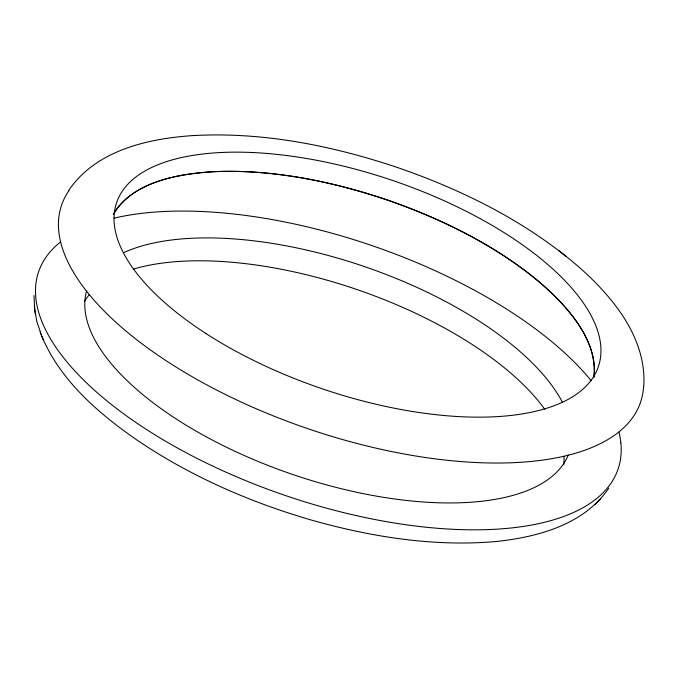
<?xml version="1.0" encoding="UTF-8"?>
<svg xmlns="http://www.w3.org/2000/svg" width="678" height="678" viewBox="0 0 678 678"><rect width="100%" height="100%" fill="white"/><g stroke="black" fill="none" stroke-linecap="round" stroke-linejoin="round"><path stroke-width="1.02" d="M33.985 295.574L34.697 309.278M643.753 386.528C646.939 338.407 613.31 297.515 579.393 267.437C526.687 221.799 463.184 190.221 397.622 167.568C331.847 145.456 262.242 131.676 192.603 135.608C147.296 138.702 95.691 150.474 68.664 190.51M593.936 377.053C597.462 339.136 568.427 308.126 542.315 284.591C497.855 246.521 444.497 220.164 389.579 200.798C332.779 181.45 272.709 168.932 212.46 171.763C177.28 174.339 135.286 180.899 114.294 212.731M608.827 488.109C583.995 524.797 537.535 537.145 495.847 541.544C434.751 546.866 373.197 537.239 314.38 520.924C251.835 503.059 191.306 476.829 137.337 440.293C98.59 413.487 60.486 380.782 41.867 336.373M594.614 504.712L597.089 502.237M598.03 501.288L600.53 498.796M565.952 256.259L558.808 250.674M34.256 305.786L36.722 321.135L41.595 335.678M40.121 332L43.324 340.009M34.875 310.609L35.315 314.084M563.935 456.379A254.691 110.048 18.8 0 1 563.715 464.777M84.386 301.396A254.419 109.929 18.8 0 1 89.377 294.625M133.261 269.132A254.419 109.929 18.8 0 1 544.849 409.402M620.853 442.878A306.388 132.388 18.8 0 1 545.4 522.06A306.066 132.244 18.8 0 1 168.712 443.056A306.066 132.244 18.8 0 1 60.562 241.91M114.065 218.155A306.066 132.244 18.8 0 1 591.14 380.68M618.972 432.233A306.066 132.244 18.8 0 1 620.828 442.87M568.232 455.057A254.496 109.963 18.8 0 1 292.65 474.456A254.496 109.963 18.8 0 1 86.606 290.896M123.981 252.53A254.496 109.963 18.8 0 1 363.942 266.403A254.496 109.963 18.8 0 1 562.215 401.901M643.549 386.418A306.117 132.269 18.8 0 1 567.893 455.294M567.876 455.277A305.795 132.125 18.8 0 1 210.019 386.587A305.795 132.125 18.8 0 1 69.003 190.594M113.302 214.494A254.445 109.946 18.8 0 1 385.553 199.417A254.445 109.946 18.8 0 1 593.911 377.273M206.205 333.686A254.453 109.946 18.8 0 0 598.343 366.747A254.453 109.946 18.8 0 0 267.937 153.533A254.453 109.946 18.8 0 0 206.205 333.686"/></g></svg>
